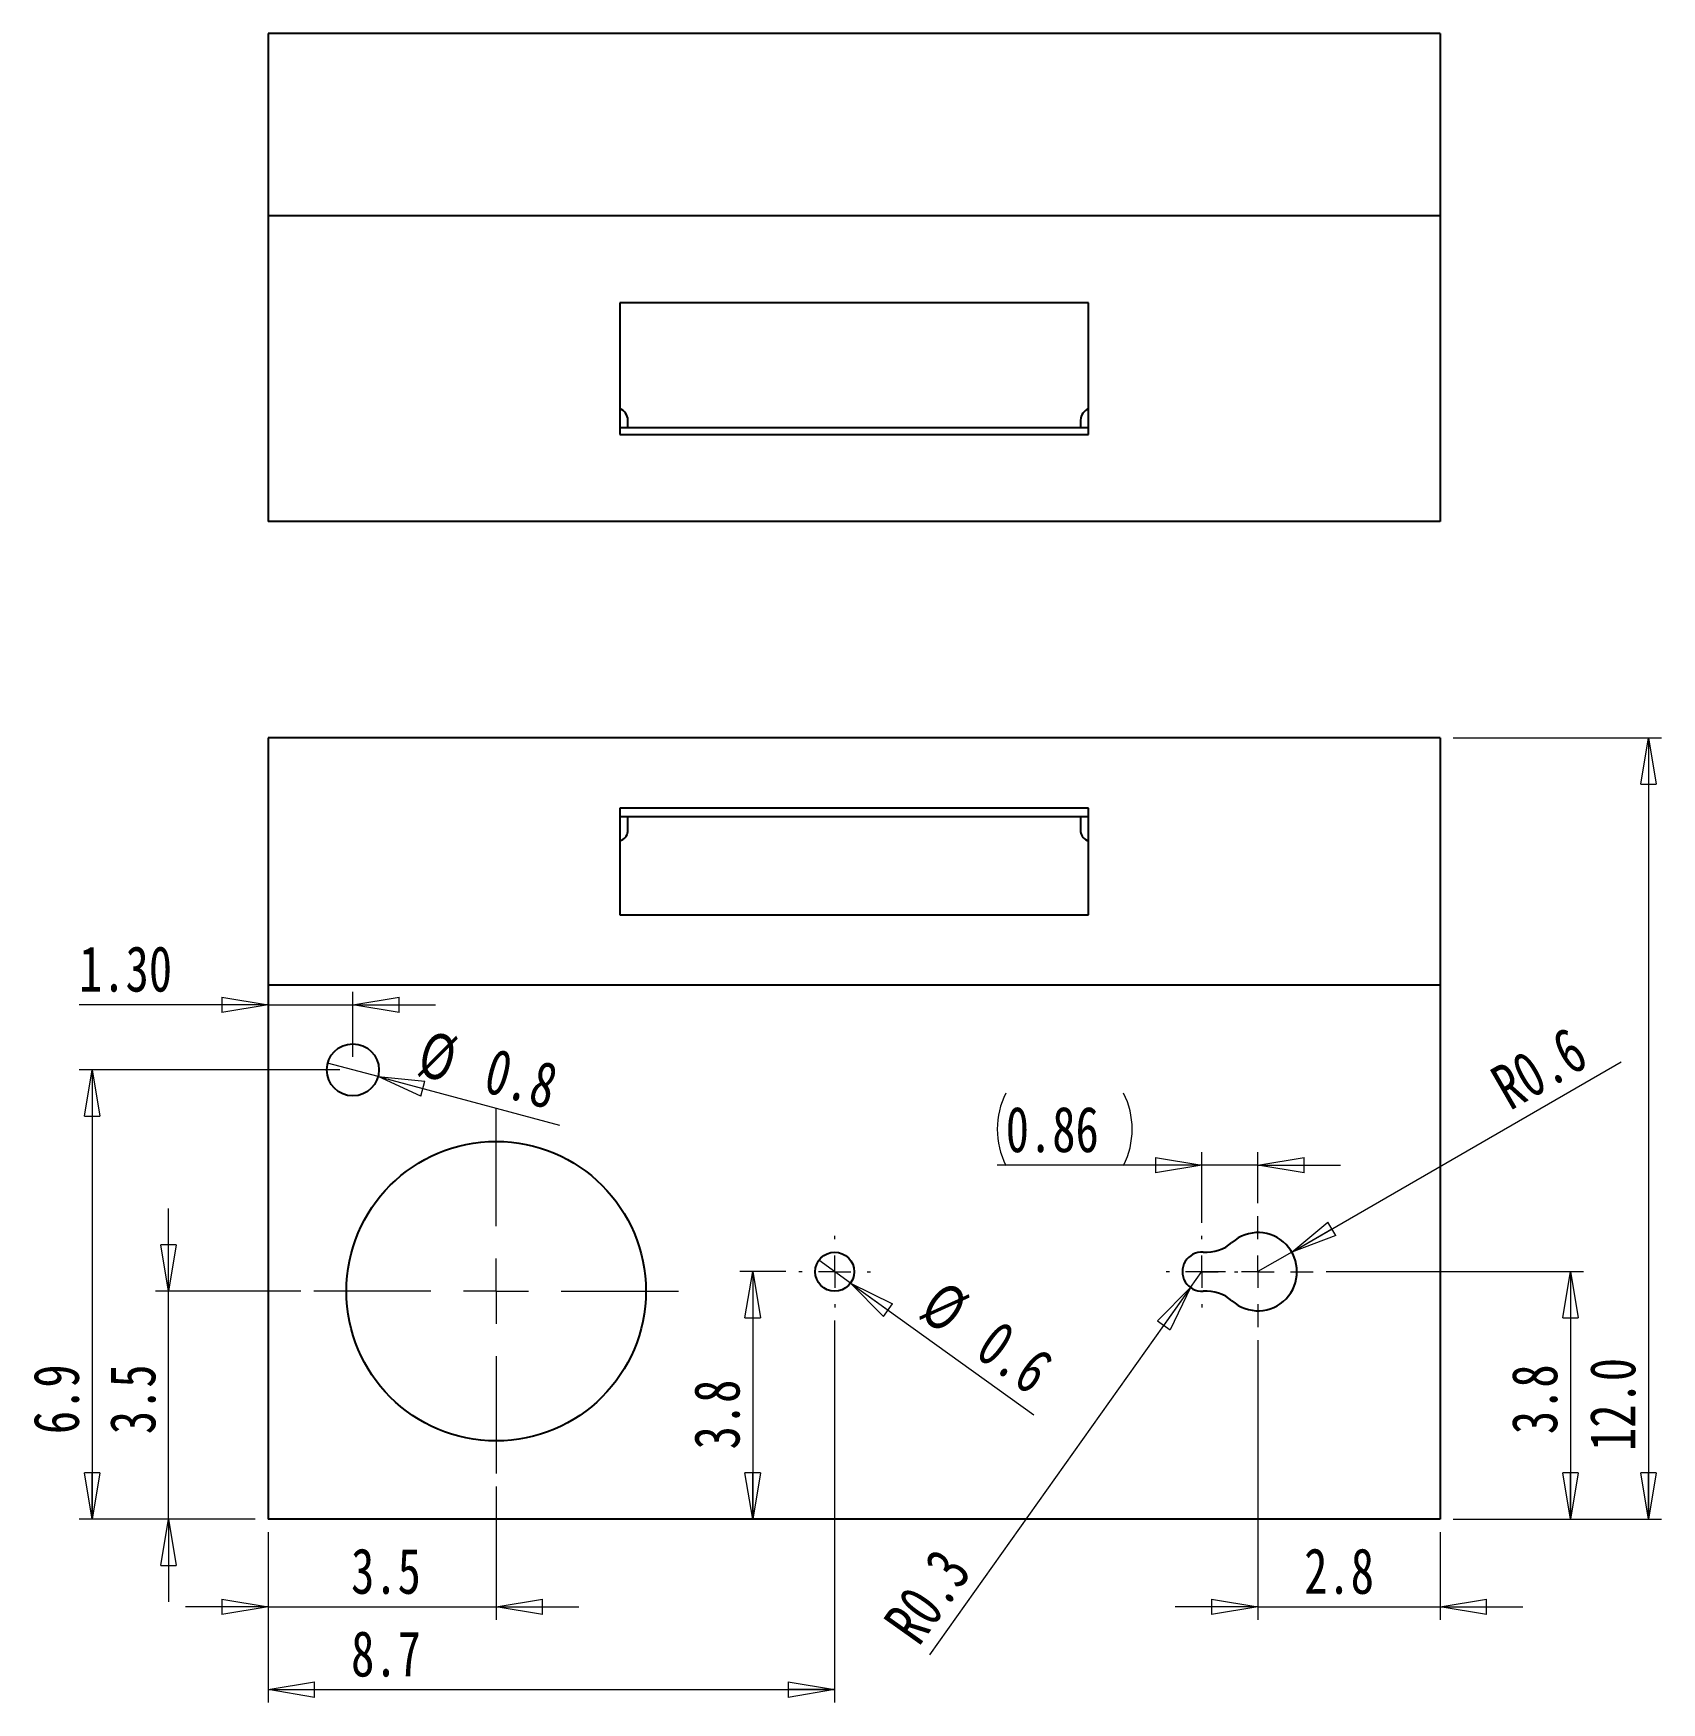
# Model space of a CAD drawing. Header units: millimetres. Extents: x -88 to 223, y -24 to 358.
# Drawn here: x 98 to 223, y 149.6 to 277.8 of the extents above; entities that cross this region are included whole.
import ezdxf

# ---------------------------------------------------------------- set-up
doc = ezdxf.new("R2010")
doc.units = ezdxf.units.MM
doc.styles.add('SLDTEXTSTYLE0', font='TXT', dxfattribs={"width": 0.75})
doc.dimstyles.new('SLDDIMSTYLE0', dxfattribs={"dimtxt": 3.5, "dimasz": 3.556, "dimexe": 0, "dimexo": 0.0625, "dimgap": 0.875, "dimtad": 1, "dimdec": 1, "dimlfac": 0.2, "dimrnd": 1e-09, "dimzin": 4, "dimdsep": 46, "dimtxsty": 'SLDTEXTSTYLE0', "dimblk1": 'CLOSED', "dimblk2": 'CLOSED', "dimsah": 1, "dimcen": 0.09, "dimadec": 0, "dimazin": 1, "dimtfac": 1, "dimtdec": 1, "dimtofl": 0, "dimtmove": 0, "dimatfit": 3, "dimldrblk": 'CLOSED', "dimfxl": 1, "dimfrac": 2, "dimtolj": 1, "dimtzin": 12, "dimarcsym": 0})
doc.dimstyles.new('SLDDIMSTYLE1', dxfattribs={"dimtxt": 3.5, "dimasz": 3.556, "dimexe": 0, "dimexo": 0.0625, "dimgap": 0.875, "dimtad": 1, "dimdec": 1, "dimlfac": 0.2, "dimrnd": 1e-09, "dimzin": 12, "dimdsep": 46, "dimtxsty": 'SLDTEXTSTYLE0', "dimblk1": 'CLOSED', "dimblk2": 'CLOSED', "dimsah": 1, "dimcen": 0.09, "dimadec": 0, "dimazin": 3, "dimtfac": 1, "dimtdec": 1, "dimtmove": 0, "dimatfit": 0, "dimldrblk": 'CLOSED', "dimfxl": 1, "dimfrac": 2, "dimtolj": 1, "dimtzin": 12, "dimarcsym": 0})
doc.dimstyles.new('SLDDIMSTYLE2', dxfattribs={"dimtxt": 3.5, "dimasz": 3.556, "dimexe": 0, "dimexo": 0.0625, "dimgap": 0.875, "dimtad": 1, "dimdec": 1, "dimlfac": 0.2, "dimrnd": 1e-09, "dimdsep": 46, "dimtxsty": 'SLDTEXTSTYLE0', "dimblk1": 'NONE', "dimblk2": 'CLOSED', "dimsah": 1, "dimcen": 0, "dimadec": 0, "dimazin": 2, "dimtfac": 1, "dimtmove": 0, "dimatfit": 3, "dimldrblk": 'NONE', "dimfxl": 1, "dimfrac": 2, "dimtolj": 1, "dimtzin": 12, "dimarcsym": 0})
doc.dimstyles.new('SLDDIMSTYLE3', dxfattribs={"dimtxt": 3.5, "dimasz": 3.556, "dimexe": 0, "dimexo": 0.0625, "dimgap": 0.875, "dimtad": 1, "dimdec": 1, "dimlfac": 0.2, "dimrnd": 1e-09, "dimdsep": 46, "dimtxsty": 'SLDTEXTSTYLE0', "dimblk1": 'NONE', "dimblk2": 'CLOSED', "dimsah": 1, "dimcen": 0, "dimadec": 0, "dimazin": 2, "dimtfac": 1, "dimtdec": 1, "dimtmove": 0, "dimatfit": 3, "dimldrblk": 'NONE', "dimfxl": 1, "dimfrac": 2, "dimtolj": 1, "dimtzin": 12, "dimarcsym": 0})
doc.dimstyles.new('SLDDIMSTYLE4', dxfattribs={"dimtxt": 3.5, "dimasz": 3.556, "dimexe": 0, "dimexo": 0.0625, "dimgap": 0.875, "dimtad": 1, "dimlfac": 0.2, "dimrnd": 1e-09, "dimzin": 4, "dimdsep": 46, "dimtxsty": 'SLDTEXTSTYLE0', "dimblk1": 'CLOSED', "dimblk2": 'CLOSED', "dimsah": 1, "dimcen": 0.09, "dimadec": 0, "dimazin": 1, "dimtfac": 1, "dimtmove": 0, "dimatfit": 0, "dimldrblk": 'CLOSED', "dimfxl": 1, "dimfrac": 2, "dimtolj": 1, "dimtzin": 12, "dimarcsym": 0})
doc.dimstyles.new('SLDDIMSTYLE5', dxfattribs={"dimtxt": 3.5, "dimasz": 3.556, "dimexe": 0, "dimexo": 0.0625, "dimgap": 0.875, "dimtad": 1, "dimdec": 1, "dimlfac": 0.2, "dimrnd": 1e-09, "dimzin": 12, "dimdsep": 46, "dimtxsty": 'SLDTEXTSTYLE0', "dimblk1": 'CLOSED', "dimblk2": 'CLOSED', "dimsah": 1, "dimcen": 0.09, "dimadec": 0, "dimazin": 3, "dimtfac": 1, "dimtdec": 1, "dimtofl": 0, "dimtmove": 0, "dimatfit": 3, "dimldrblk": 'CLOSED', "dimfxl": 1, "dimfrac": 2, "dimtolj": 1, "dimtzin": 12, "dimarcsym": 0})
doc.dimstyles.new('SLDDIMSTYLE6', dxfattribs={"dimtxt": 3.5, "dimasz": 3.556, "dimexe": 0, "dimexo": 0.0625, "dimgap": 0.875, "dimtad": 1, "dimlfac": 0.2, "dimrnd": 1e-09, "dimdsep": 46, "dimtxsty": 'SLDTEXTSTYLE0', "dimblk1": 'CLOSED', "dimblk2": 'CLOSED', "dimsah": 1, "dimcen": 0.09, "dimadec": 0, "dimazin": 2, "dimtfac": 1, "dimtmove": 0, "dimatfit": 0, "dimldrblk": 'CLOSED', "dimfxl": 1, "dimfrac": 2, "dimtolj": 1, "dimtzin": 12, "dimarcsym": 0})
doc.dimstyles.new('SLDDIMSTYLE7', dxfattribs={"dimtxt": 3.5, "dimasz": 3.556, "dimexe": 0, "dimexo": 0.0625, "dimgap": 0.875, "dimtad": 1, "dimdec": 1, "dimlfac": 0.2, "dimrnd": 1e-09, "dimdsep": 46, "dimtxsty": 'SLDTEXTSTYLE0', "dimblk1": 'CLOSED', "dimblk2": 'CLOSED', "dimsah": 1, "dimcen": 0, "dimadec": 0, "dimazin": 2, "dimtfac": 1, "dimtdec": 1, "dimtofl": 0, "dimtmove": 0, "dimatfit": 3, "dimldrblk": 'CLOSED', "dimfxl": 1, "dimfrac": 2, "dimtolj": 1, "dimtzin": 12, "dimarcsym": 0})

# ---------------------------------------------------------------- blocks, each defined once
blk = doc.blocks.new('_Closed')
at = {"color": 0, "linetype": 'ByBlock', "lineweight": -2}
for p, q in [((-1, 0.166667), (0, 0)), ((-1, 0.166667), (-1, -0.166667)), ((0, 0), (-1, -0.166667)), ((0, 0), (-1, 0))]:
    blk.add_line(p, q, dxfattribs=at)
blk = doc.blocks.new('_D')
at = {"color": 7, "linetype": 'Continuous', "lineweight": 0, "transparency": 16777216}
for p, q in [((207.02, 223.67), (223.02, 223.67)), ((222.02, 223.67), (222.02, 163.67)), ((207.02, 163.67), (223.02, 163.67))]:
    blk.add_line(p, q, dxfattribs=at)
at = {"color": 7, "linetype": 'Continuous', "lineweight": 18, "transparency": 16777216, "xscale": 3.556, "yscale": 3.556}
for p, rotation in [((222.02, 223.67, -18.75), 90.0000000000004), ((222.02, 163.67, -18.75), 270.0000000000004)]:
    blk.add_blockref('_Closed', p, dxfattribs=dict(at, rotation=rotation))
at = {"color": 7, "linetype": 'Continuous', "lineweight": 18, "transparency": 16777216, "insert": (217.51, 168.9), "char_height": 3.5, "attachment_point": 1, "rotation": 90, "style": 'SLDTEXTSTYLE0'}
blk.add_mtext('12.0', dxfattribs=at)
blk = doc.blocks.new('_D_1')
at = {"color": 7, "linetype": 'Continuous', "lineweight": 0, "transparency": 16777216}
for p, q in [((133.52, 166.17), (133.52, 155.92)), ((116.02, 162.67), (116.02, 155.92)), ((116.02, 156.92), (109.67, 156.92)), ((116.02, 156.92), (133.52, 156.92)), ((133.52, 156.92), (139.87, 156.92))]:
    blk.add_line(p, q, dxfattribs=at)
at = {"color": 7, "linetype": 'Continuous', "lineweight": 18, "transparency": 16777216, "xscale": 3.556, "yscale": 3.556}
blk.add_blockref('_Closed', (116.02, 156.92, -18.75), dxfattribs=at)
at = {"color": 7, "linetype": 'Continuous', "lineweight": 18, "transparency": 16777216, "xscale": 3.556, "yscale": 3.556, "rotation": 180.0000000000004}
blk.add_blockref('_Closed', (133.52, 156.92, -18.75), dxfattribs=at)
at = {"color": 7, "linetype": 'Continuous', "lineweight": 18, "transparency": 16777216, "insert": (122.39, 161.43), "char_height": 3.5, "attachment_point": 1, "style": 'SLDTEXTSTYLE0'}
blk.add_mtext('3.5', dxfattribs=at)
blk = doc.blocks.new('_D_2')
at = {"color": 7, "linetype": 'Continuous', "lineweight": 0, "transparency": 16777216}
for p, q in [((108.37, 181.17), (108.37, 187.52)), ((118.52, 181.17), (107.37, 181.17)), ((108.37, 163.67), (108.37, 181.17)), ((115.02, 163.67), (107.37, 163.67)), ((108.37, 163.67), (108.37, 157.32))]:
    blk.add_line(p, q, dxfattribs=at)
at = {"color": 7, "linetype": 'Continuous', "lineweight": 18, "transparency": 16777216, "xscale": 3.556, "yscale": 3.556}
for p, rotation in [((108.37, 181.17, -18.75), 270.0000000000004), ((108.37, 163.67, -18.75), 90.0000000000004)]:
    blk.add_blockref('_Closed', p, dxfattribs=dict(at, rotation=rotation))
at = {"color": 7, "linetype": 'Continuous', "lineweight": 18, "transparency": 16777216, "insert": (103.86, 170.19), "char_height": 3.5, "attachment_point": 1, "rotation": 90, "style": 'SLDTEXTSTYLE0'}
blk.add_mtext('3.5', dxfattribs=at)
blk = doc.blocks.new('_D_3')
at = {"color": 7, "linetype": 'Continuous', "lineweight": 0, "transparency": 16777216}
for q in [(120.59, 198.69), (138.4, 193.91)]:
    blk.add_line((124.46, 197.65), q, dxfattribs=at)
at = {"color": 7, "linetype": 'Continuous', "lineweight": 18, "transparency": 16777216, "xscale": 3.556, "yscale": 3.556, "rotation": 165.0000000000009}
blk.add_blockref('_Closed', (124.46, 197.65, -18.75), dxfattribs=at)
at = {"color": 7, "linetype": 'Continuous', "lineweight": 18, "transparency": 16777216, "char_height": 3.5, "attachment_point": 1, "rotation": 345, "style": 'SLDTEXTSTYLE0'}
for s, insert in [('%%c', (128.21, 201.23)), ('0.8', (133.32, 199.91))]:
    blk.add_mtext(s, dxfattribs=dict(at, insert=insert))
blk = doc.blocks.new('_None')
blk = doc.blocks.new('_D_4')
at = {"color": 7, "linetype": 'Continuous', "lineweight": 0, "transparency": 16777216}
for q in [(158.31, 183.54), (174.83, 171.68)]:
    blk.add_line((160.74, 181.79), q, dxfattribs=at)
at = {"color": 7, "linetype": 'Continuous', "lineweight": 18, "transparency": 16777216, "xscale": 3.556, "yscale": 3.556, "rotation": 144.3299538516934}
blk.add_blockref('_Closed', (160.74, 181.79, -18.75), dxfattribs=at)
at = {"color": 7, "linetype": 'Continuous', "lineweight": 18, "transparency": 16777216, "char_height": 3.5, "attachment_point": 1, "rotation": 324.33, "style": 'SLDTEXTSTYLE0'}
for s, insert in [('%%c', (167.89, 182.15)), ('0.6', (172.21, 179.11))]:
    blk.add_mtext(s, dxfattribs=dict(at, insert=insert))
blk = doc.blocks.new('_D_5')
at = {"color": 7, "linetype": 'Continuous', "lineweight": 0, "transparency": 16777216}
for p, q in [((122.52, 199.17), (122.52, 204.17)), ((116.02, 203.17), (101.5, 203.17)), ((116.02, 203.17), (122.52, 203.17)), ((122.52, 203.17), (128.87, 203.17))]:
    blk.add_line(p, q, dxfattribs=at)
at = {"color": 7, "linetype": 'Continuous', "lineweight": 18, "transparency": 16777216, "xscale": 3.556, "yscale": 3.556}
blk.add_blockref('_Closed', (116.02, 203.17, -18.75), dxfattribs=at)
at = {"color": 7, "linetype": 'Continuous', "lineweight": 18, "transparency": 16777216, "xscale": 3.556, "yscale": 3.556, "rotation": 180.0000000000004}
blk.add_blockref('_Closed', (122.52, 203.17, -18.75), dxfattribs=at)
at = {"color": 7, "linetype": 'Continuous', "lineweight": 18, "transparency": 16777216, "insert": (101.5, 207.68), "char_height": 3.5, "attachment_point": 1, "style": 'SLDTEXTSTYLE0'}
blk.add_mtext('1.30', dxfattribs=at)
blk = doc.blocks.new('_D_6')
at = {"color": 7, "linetype": 'Continuous', "lineweight": 0, "transparency": 16777216}
for p, q in [((121.52, 198.17), (101.5, 198.17)), ((102.5, 198.17), (102.5, 163.67)), ((115.02, 163.67), (101.5, 163.67))]:
    blk.add_line(p, q, dxfattribs=at)
at = {"color": 7, "linetype": 'Continuous', "lineweight": 18, "transparency": 16777216, "xscale": 3.556, "yscale": 3.556}
for p, rotation in [((102.5, 198.17, -18.75), 90.0000000000004), ((102.5, 163.67, -18.75), 270.0000000000004)]:
    blk.add_blockref('_Closed', p, dxfattribs=dict(at, rotation=rotation))
at = {"color": 7, "linetype": 'Continuous', "lineweight": 18, "transparency": 16777216, "insert": (97.99, 170.19), "char_height": 3.5, "attachment_point": 1, "rotation": 90, "style": 'SLDTEXTSTYLE0'}
blk.add_mtext('6.9', dxfattribs=at)
blk = doc.blocks.new('_D_7')
at = {"color": 7, "linetype": 'Continuous', "lineweight": 0, "transparency": 16777216}
for p, q in [((192.02, 177.42), (192.02, 155.92)), ((206.02, 162.67), (206.02, 155.92)), ((192.02, 156.92), (185.67, 156.92)), ((192.02, 156.92), (206.02, 156.92)), ((206.02, 156.92), (212.37, 156.92))]:
    blk.add_line(p, q, dxfattribs=at)
at = {"color": 7, "linetype": 'Continuous', "lineweight": 18, "transparency": 16777216, "xscale": 3.556, "yscale": 3.556}
blk.add_blockref('_Closed', (192.02, 156.92, -18.75), dxfattribs=at)
at = {"color": 7, "linetype": 'Continuous', "lineweight": 18, "transparency": 16777216, "xscale": 3.556, "yscale": 3.556, "rotation": 180.0000000000004}
blk.add_blockref('_Closed', (206.02, 156.92, -18.75), dxfattribs=at)
at = {"color": 7, "linetype": 'Continuous', "lineweight": 18, "transparency": 16777216, "insert": (195.58, 161.43), "char_height": 3.5, "attachment_point": 1, "style": 'SLDTEXTSTYLE0'}
blk.add_mtext('2.8', dxfattribs=at)
blk = doc.blocks.new('_D_8')
at = {"color": 7, "linetype": 'Continuous', "lineweight": 0, "transparency": 16777216}
for p, q in [((187.72, 186.42), (187.72, 191.84)), ((192.02, 187.92), (192.02, 191.84)), ((187.72, 190.84), (172.01, 190.84)), ((192.02, 190.84), (187.72, 190.84)), ((192.02, 190.84), (198.37, 190.84))]:
    blk.add_line(p, q, dxfattribs=at)
at = {"color": 7, "linetype": 'Continuous', "lineweight": 18, "transparency": 16777216}
for centre, start, end in [((178.22, 193.61), 153.4349, 206.5651), ((176.16, 193.61), 333.4349, 26.5651)]:
    blk.add_arc(centre, 6.21, start, end, dxfattribs=at)
at = {"color": 7, "linetype": 'Continuous', "lineweight": 18, "transparency": 16777216, "xscale": 3.556, "yscale": 3.556}
blk.add_blockref('_Closed', (187.72, 190.84, -18.75), dxfattribs=at)
at = {"color": 7, "linetype": 'Continuous', "lineweight": 18, "transparency": 16777216, "xscale": 3.556, "yscale": 3.556, "rotation": 180.0000000000004}
blk.add_blockref('_Closed', (192.02, 190.84, -18.75), dxfattribs=at)
at = {"color": 7, "linetype": 'Continuous', "lineweight": 18, "transparency": 16777216, "insert": (172.66, 195.35), "char_height": 3.5, "attachment_point": 1, "style": 'SLDTEXTSTYLE0'}
blk.add_mtext('0.86', dxfattribs=at)
blk = doc.blocks.new('_D_9')
at = {"color": 7, "linetype": 'Continuous', "lineweight": 0, "transparency": 16777216}
for p, q in [((197.27, 182.67), (217.02, 182.67)), ((216.02, 182.67), (216.02, 163.67)), ((207.02, 163.67), (217.02, 163.67))]:
    blk.add_line(p, q, dxfattribs=at)
at = {"color": 7, "linetype": 'Continuous', "lineweight": 18, "transparency": 16777216, "xscale": 3.556, "yscale": 3.556}
for p, rotation in [((216.02, 182.67, -18.75), 90.0000000000004), ((216.02, 163.67, -18.75), 270.0000000000004)]:
    blk.add_blockref('_Closed', p, dxfattribs=dict(at, rotation=rotation))
at = {"color": 7, "linetype": 'Continuous', "lineweight": 18, "transparency": 16777216, "insert": (211.51, 170.19), "char_height": 3.5, "attachment_point": 1, "rotation": 90, "style": 'SLDTEXTSTYLE0'}
blk.add_mtext('3.8', dxfattribs=at)
blk = doc.blocks.new('_D_10')
at = {"color": 7, "linetype": 'Continuous', "lineweight": 0, "transparency": 16777216}
for q in [(219.93, 198.78), (192.02, 182.67)]:
    blk.add_line((194.62, 184.17), q, dxfattribs=at)
at = {"color": 7, "linetype": 'Continuous', "lineweight": 18, "transparency": 16777216, "xscale": 3.556, "yscale": 3.556, "rotation": 210.0000000000003}
blk.add_blockref('_Closed', (194.62, 184.17, -18.75), dxfattribs=at)
at = {"color": 7, "linetype": 'Continuous', "lineweight": 18, "transparency": 16777216, "insert": (209.63, 198.03), "char_height": 3.5, "attachment_point": 1, "rotation": 30, "style": 'SLDTEXTSTYLE0'}
blk.add_mtext('R0.6', dxfattribs=at)
blk = doc.blocks.new('_D_11')
at = {"color": 7, "linetype": 'Continuous', "lineweight": 0, "transparency": 16777216}
for q in [(187.72, 182.67), (166.8, 153.23)]:
    blk.add_line((186.86, 181.45), q, dxfattribs=at)
at = {"color": 7, "linetype": 'Continuous', "lineweight": 18, "transparency": 16777216, "xscale": 3.556, "yscale": 3.556, "rotation": 54.59607679710162}
blk.add_blockref('_Closed', (186.86, 181.45, -18.75), dxfattribs=at)
at = {"color": 7, "linetype": 'Continuous', "lineweight": 18, "transparency": 16777216, "insert": (163.13, 155.84), "char_height": 3.5, "attachment_point": 1, "rotation": 54.5961, "style": 'SLDTEXTSTYLE0'}
blk.add_mtext('R0.3', dxfattribs=at)
blk = doc.blocks.new('_D_12')
at = {"color": 7, "linetype": 'Continuous', "lineweight": 0, "transparency": 16777216}
for p, q in [((159.52, 178.92), (159.52, 149.57)), ((116.02, 162.67), (116.02, 149.57)), ((116.02, 150.57), (159.52, 150.57))]:
    blk.add_line(p, q, dxfattribs=at)
at = {"color": 7, "linetype": 'Continuous', "lineweight": 18, "transparency": 16777216, "xscale": 3.556, "yscale": 3.556, "rotation": 180.0000000000004}
blk.add_blockref('_Closed', (116.02, 150.57, -18.75), dxfattribs=at)
at = {"color": 7, "linetype": 'Continuous', "lineweight": 18, "transparency": 16777216, "xscale": 3.556, "yscale": 3.556}
blk.add_blockref('_Closed', (159.52, 150.57, -18.75), dxfattribs=at)
at = {"color": 7, "linetype": 'Continuous', "lineweight": 18, "transparency": 16777216, "insert": (122.39, 155.08), "char_height": 3.5, "attachment_point": 1, "style": 'SLDTEXTSTYLE0'}
blk.add_mtext('8.7', dxfattribs=at)
blk = doc.blocks.new('_D_13')
at = {"color": 7, "linetype": 'Continuous', "lineweight": 0, "transparency": 16777216}
for p, q in [((155.77, 182.67), (152.23, 182.67)), ((153.23, 182.67), (153.23, 163.67))]:
    blk.add_line(p, q, dxfattribs=at)
at = {"color": 7, "linetype": 'Continuous', "lineweight": 18, "transparency": 16777216, "xscale": 3.556, "yscale": 3.556}
for p, rotation in [((153.23, 182.67, -18.75), 90.0000000000004), ((153.23, 163.67, -18.75), 270.0000000000004)]:
    blk.add_blockref('_Closed', p, dxfattribs=dict(at, rotation=rotation))
at = {"color": 7, "linetype": 'Continuous', "lineweight": 18, "transparency": 16777216, "insert": (148.72, 169.02), "char_height": 3.5, "attachment_point": 1, "rotation": 90, "style": 'SLDTEXTSTYLE0'}
blk.add_mtext('3.8', dxfattribs=at)
blk = doc.blocks.new('SW_CENTERMARKSYMBOL_0')
at = {"color": 0, "linetype": 'Continuous', "lineweight": 18}
for p, q in [((0, 5), (0, 14)), ((0, 0), (0, 2.5)), ((-5, 0), (-14, 0)), ((0, 0), (-2.5, 0)), ((0, 0), (0, -2.5)), ((0, 0), (2.5, 0)), ((5, 0), (14, 0)), ((0, -5), (0, -14))]:
    blk.add_line(p, q, dxfattribs=at)
blk = doc.blocks.new('SW_CENTERMARKSYMBOL_1')
at = {"color": 0, "linetype": 'Continuous', "lineweight": 18}
for p, q in [((0, 2.5), (0, 4.25)), ((-2.5, 0), (-4.25, 0)), ((0, 0), (-1.25, 0)), ((0, 0), (0, 1.25)), ((0, 0), (0, -1.25)), ((0, 0), (1.25, 0)), ((2.5, 0), (4.25, 0)), ((0, -2.5), (0, -4.25))]:
    blk.add_line(p, q, dxfattribs=at)
blk = doc.blocks.new('SW_CENTERMARKSYMBOL_2')
at = {"color": 0, "linetype": 'Continuous', "lineweight": 18}
for p, q in [((0, 2.5), (0, 2.75)), ((-2.5, 0), (-2.75, 0)), ((0, 0), (-1.25, 0)), ((0, 0), (0, 1.25)), ((0, 0), (0, -1.25)), ((0, 0), (1.25, 0)), ((2.5, 0), (2.75, 0)), ((0, -2.5), (0, -2.75))]:
    blk.add_line(p, q, dxfattribs=at)
blk = doc.blocks.new('SW_CENTERMARKSYMBOL_3')
at = {"color": 0, "linetype": 'Continuous', "lineweight": 18}
for p, q in [((0, 2.5), (0, 2.75)), ((-2.5, 0), (-2.75, 0)), ((0, 0), (-1.25, 0)), ((0, 0), (0, 1.25)), ((0, 0), (0, -1.25)), ((0, 0), (1.25, 0)), ((2.5, 0), (2.75, 0)), ((0, -2.5), (0, -2.75))]:
    blk.add_line(p, q, dxfattribs=at)

msp = doc.modelspace()

# ---------------------------------------------------------------- linework, layer by layer
at = {"color": 7, "linetype": 'Continuous', "lineweight": 25}
for p, q in [((116.025, 277.77), (116.025, 263.77)), ((206.025, 277.77), (116.025, 277.77)), ((206.025, 277.77), (206.025, 263.77)), ((206.025, 263.77), (116.025, 263.77)), ((116.025, 263.77), (116.025, 240.27)), ((206.025, 263.77), (206.025, 240.27)), ((143.025, 257.074), (143.025, 246.965)), ((179.025, 257.074), (143.025, 257.074)), ((179.025, 246.965), (179.025, 257.074)), ((179.025, 247.468), (143.025, 247.468)), ((143.65, 247.468), (143.65, 248.068)), ((178.4, 248.068), (178.4, 247.468)), ((143.025, 246.965), (179.025, 246.965)), ((206.025, 240.27), (116.025, 240.27)), ((206.025, 223.669), (116.025, 223.669)), ((116.025, 223.669), (116.025, 204.669)), ((206.025, 223.669), (206.025, 204.669)), ((143.025, 218.256), (143.025, 210.083)), ((179.025, 218.256), (143.025, 218.256)), ((179.025, 210.083), (179.025, 218.256)), ((143.025, 217.634), (179.025, 217.634)), ((143.65, 216.476), (143.65, 217.634)), ((178.4, 217.634), (178.4, 216.476)), ((143.025, 210.083), (179.025, 210.083)), ((206.025, 204.669), (116.025, 204.669)), ((116.025, 204.669), (116.025, 163.669)), ((206.025, 204.669), (206.025, 163.669)), ((206.025, 163.669), (116.025, 163.669))]:
    msp.add_line(p, q, dxfattribs=at)
for centre, radius in [((122.525, 198.169), 2), ((133.525, 181.169), 11.5), ((159.525, 182.669), 1.5)]:
    msp.add_circle(centre, radius, dxfattribs=at)
for centre, radius, start, end in [((142.62, 248.015), 1.031, 2.91045, 66.87407), ((179.446, 248.004), 1.048, 113.68889, 176.52658), ((142.778, 216.596), 0.88, 286.285, 352.15389), ((179.247, 216.575), 0.853, 186.66979, 254.89132), ((188.044, 187.158), 3, 265.94, 311.5724), ((192.025, 182.669), 3, 228.4276, 131.5724), ((187.725, 182.669), 1.5, 85.94, 274.06), ((188.044, 178.181), 3, 48.4276, 94.06)]:
    msp.add_arc(centre, radius, start, end, dxfattribs=at)

# ---------------------------------------------------------------- block references
at = {"color": 7, "linetype": 'Continuous', "lineweight": 18}
for name, p in [('SW_CENTERMARKSYMBOL_0', (133.525, 181.169)), ('SW_CENTERMARKSYMBOL_1', (192.025, 182.669)), ('SW_CENTERMARKSYMBOL_3', (159.525, 182.669)), ('SW_CENTERMARKSYMBOL_2', (187.725, 182.669))]:
    msp.add_blockref(name, p, dxfattribs=at)

# ---------------------------------------------------------------- dimensions: what is measured, and where the dimension line sits
for base, p1, p2, dimstyle, picture, middle in [((122.525, 203.168), (116.025, 223.669), (122.525, 198.169), 'SLDDIMSTYLE4', '_D_5', (106.025, 203.168)), ((159.525, 150.572), (116.025, 163.669), (159.525, 179.919), 'SLDDIMSTYLE5', '_D_12', (125.622, 150.572)), ((206.025, 156.92), (192.025, 178.419), (206.025, 163.669), 'SLDDIMSTYLE1', '_D_7', (198.811, 156.92)), ((133.525, 156.92), (116.025, 163.669), (133.525, 167.169), 'SLDDIMSTYLE1', '_D_1', (125.622, 156.92))]:
    dim = msp.add_linear_dim(base=base, p1=p1, p2=p2, dimstyle=dimstyle, dxfattribs=at)
    dim.commit()
    dim.dimension.update_dxf_attribs({"geometry": picture, "text_midpoint": middle, "dimtype": 160})
for base, p1, p2, dimstyle, picture, middle in [((222.025, 163.669), (206.025, 223.669), (206.025, 163.669), 'SLDDIMSTYLE0', '_D', (222.025, 173.426)), ((102.504, 163.669), (122.525, 198.169), (116.025, 163.669), 'SLDDIMSTYLE5', '_D_6', (102.504, 173.426)), ((108.372, 181.169), (116.025, 163.669), (119.525, 181.169), 'SLDDIMSTYLE1', '_D_2', (108.372, 173.426)), ((153.227, 163.669), (156.775, 182.669), (116.025, 163.669), 'SLDDIMSTYLE5', '_D_13', (153.227, 172.248)), ((216.025, 163.669), (196.275, 182.669), (206.025, 163.669), 'SLDDIMSTYLE5', '_D_9', (216.025, 173.426))]:
    dim = msp.add_linear_dim(base=base, p1=p1, p2=p2, angle=90, dimstyle=dimstyle, dxfattribs=at)
    dim.commit()
    dim.dimension.update_dxf_attribs({"geometry": picture, "text_midpoint": middle, "dimtype": 160})
for center, mpoint, picture, middle in [((192.025, 182.669), (194.623, 184.169), '_D_10', (216.025, 196.526)), ((187.725, 182.669), (186.856, 181.447), '_D_11', (169.423, 156.92))]:
    dim = msp.add_radius_dim(center=center, mpoint=mpoint, dimstyle='SLDDIMSTYLE7', dxfattribs=at)
    dim.commit()
    dim.dimension.update_dxf_attribs({"geometry": picture, "text_midpoint": middle, "dimtype": 164})
for p1, p2, dimstyle, picture, middle in [((120.593, 198.687), (124.457, 197.652), 'SLDDIMSTYLE2', '_D_3', (133.064, 195.345)), ((158.306, 183.544), (160.744, 181.795), 'SLDDIMSTYLE3', '_D_4', (170.296, 174.938))]:
    dim = msp.add_diameter_dim_2p(p1=p1, p2=p2, dimstyle=dimstyle, dxfattribs=at)
    dim.commit()
    dim.dimension.update_dxf_attribs({"geometry": picture, "text_midpoint": middle, "dimtype": 163})
dim = msp.add_linear_dim(base=(187.725, 190.836), p1=(192.025, 186.919), p2=(187.725, 185.419), text='(<>)', dimstyle='SLDDIMSTYLE6', dxfattribs=at)
dim.commit()
dim.dimension.update_dxf_attribs({"geometry": '_D_8', "text_midpoint": (177.188, 190.836), "dimtype": 160})

doc.saveas('drawing.dxf')
